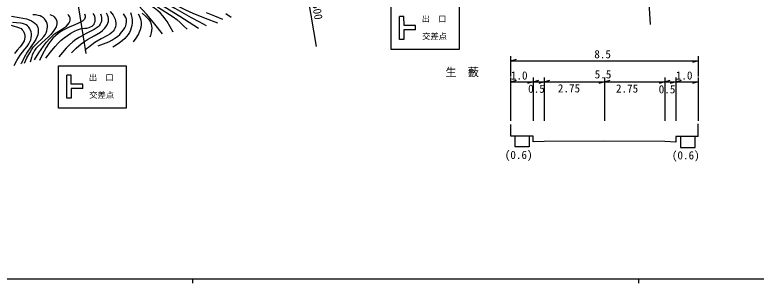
# Model space of a CAD drawing. Units: millimetres, scale not verified. Extents: x 40000 to 680000, y 20000 to 380000.
# Drawn here: x 128132 to 294368, y 204000 to 264156 of the extents above; entities that cross this region are included whole.
import ezdxf
from ezdxf.enums import TextEntityAlignment as Align

# ---------------------------------------------------------------- set-up
doc = ezdxf.new("R2010")
doc.units = ezdxf.units.MM
doc.header["$LTSCALE"] = 1000
for name, color, linetype, lineweight in [('M-BGD', 7, 'Continuous', 25), ('M-STR-STRC', 7, 'Continuous', 25), ('M-TTL-BAND', 7, 'Continuous', 25)]:
    doc.layers.add(name, color=color, linetype=linetype, lineweight=lineweight)
doc.styles.add('ＭＳ ゴシック', font='')
doc.styles.get('ＭＳ ゴシック').set_extended_font_data('MS Gothic')

# ---------------------------------------------------------------- blocks, each defined once
blk = doc.blocks.new('BUHIN27')
at = {"color": 7, "linetype": 'Continuous', "lineweight": 25}
blk.add_line((0, 0), (178, 1288), dxfattribs=at)
blk = doc.blocks.new('BUHIN28')
at = {"color": 7, "linetype": 'Continuous', "lineweight": 25}
blk.add_line((0, 0), (-178, -1288), dxfattribs=at)

msp = doc.modelspace()

# ---------------------------------------------------------------- linework, layer by layer
at = {"layer": 'M-BGD'}
for p, q in [((268356, 302320), (270598, 262010)), ((189918, 291221), (195707, 257049)), ((239366, 250311), (239366, 254855)), ((281366, 254855), (281366, 250311)), ((239366, 253855), (281366, 253855)), ((239366, 240419), (239366, 250130)), ((244366, 250130), (244366, 240419)), ((246866, 250130), (246866, 240419)), ((260366, 250130), (260366, 240419)), ((273866, 250130), (273866, 240419)), ((276366, 250130), (276366, 240419)), ((281366, 250130), (281366, 240419)), ((281366, 250130), (281366, 240419)), ((239366, 249130), (244366, 249130)), ((244366, 249130), (246866, 249130)), ((246866, 249130), (260366, 249130)), ((260366, 249130), (273866, 249130)), ((273866, 249130), (276366, 249130)), ((276366, 249130), (281366, 249130)), ((239366, 236932), (239366, 239555)), ((281366, 236882), (281366, 239737)), ((244366, 236932), (239366, 236932)), ((240353, 234536), (240293, 236932)), ((243498, 236932), (243498, 234536)), ((244366, 235682), (244366, 236932)), ((281366, 236882), (276366, 236882)), ((276366, 236882), (276366, 235632)), ((277407, 236882), (277407, 234415)), ((280673, 234415), (280673, 236882)), ((243498, 234536), (240353, 234536)), ((246866, 235732), (244366, 235682)), ((260366, 235832), (246866, 235732)), ((273866, 235732), (260366, 235832)), ((276366, 235632), (273866, 235732)), ((277407, 234415), (280673, 234415))]:
    msp.add_line(p, q, dxfattribs=at)
for points in [[(169349, 261086), (165131, 263746), (160880, 266373), (158067, 268055), (155224, 269686), (153090, 270848), (150927, 271958), (149131, 272817), (147311, 273620), (143353, 275186), (139411, 276810), (137819, 277576), (136243, 278400), (134229, 279535), (132235, 280729), (129700, 282306), (127192, 283938), (125564, 285064), (123972, 286237), (122009, 287796), (120081, 289404), (119897, 289559), (119714, 289714)], [(120653, 290322), (122083, 288986), (123547, 287700), (124481, 286955), (125457, 286253), (126638, 285497), (127855, 284790), (130562, 283329), (133251, 281810), (136172, 279948), (139124, 278138), (140693, 277309), (142300, 276528), (146868, 274511), (151442, 272480), (153751, 271376), (156031, 270218), (158227, 269030), (160403, 267785), (164027, 265649), (167690, 263560), (169363, 262645), (171041, 261737)], [(173645, 262258), (170879, 263331), (168141, 264458), (166483, 265202), (164843, 266003), (163227, 266872), (161639, 267795), (157617, 270269), (153565, 272693), (151490, 273857), (149388, 274969), (147045, 276135), (144665, 277252), (140978, 278931), (137308, 280668), (135519, 281584), (133758, 282555), (132087, 283543), (130447, 284584), (128875, 285652), (127330, 286774)], [(163621, 260305), (162986, 261492), (162305, 262636), (161848, 263295), (161341, 263921), (160784, 264502), (160184, 265042), (159424, 265634), (158621, 266183), (157458, 266887), (156245, 267549), (152927, 269263), (149643, 270893), (148062, 271611), (146447, 272278), (142788, 273541), (139154, 274858), (137956, 275371), (136775, 275942), (135483, 276652), (134218, 277417), (130983, 279511), (127719, 281552)], [(161278, 259915), (159521, 262099), (157712, 264250), (156843, 265221), (155926, 266155), (155252, 266761), (154533, 267326), (153653, 267926), (152736, 268478), (150466, 269686), (148176, 270837), (146891, 271430), (145573, 271972), (143123, 272831), (140696, 273746), (137101, 275398), (133476, 276996), (131579, 277726), (129709, 278510), (128765, 278981), (127849, 279504)], [(143745, 264365), (143865, 264148), (143924, 263900), (143922, 263631), (143864, 263384), (143746, 263155), (143543, 262928), (143293, 262740), (142442, 262286), (141576, 261891), (140320, 261357), (139110, 260778), (138475, 260399), (137861, 259963), (137252, 259454), (136679, 258896), (136143, 258289), (135655, 257648), (135145, 256859), (134686, 256040), (134171, 255002), (133680, 253937)], [(135112, 254458), (136110, 255766), (137156, 257037), (137832, 257770), (138556, 258467), (139227, 259029), (139945, 259551), (140726, 260041), (141539, 260481), (142176, 260780), (142832, 261021), (143328, 261117), (143840, 261153), (144301, 261195), (144765, 261299), (145113, 261437), (145442, 261632), (145689, 261844), (145890, 262095), (146030, 262370), (146116, 262671), (146153, 263032), (146128, 263401), (146043, 263772), (145902, 264119), (145704, 264441)], [(147348, 264351), (147483, 263960), (147562, 263538), (147581, 263121), (147538, 262712), (147444, 262364), (147293, 262035), (147075, 261725), (146807, 261450), (146389, 261130), (145917, 260846), (144164, 259973), (142525, 259092), (141826, 258618), (141154, 258088), (140391, 257402), (139661, 256664), (138801, 255701), (137975, 254718)], [(140839, 255630), (141909, 256650), (143018, 257623), (143725, 258169), (144462, 258662), (145913, 259445), (147353, 260293), (147806, 260651), (148239, 261071), (148564, 261464), (148841, 261893), (149018, 262266), (149132, 262647), (149174, 262984), (149155, 263326), (149066, 263702), (148915, 264073), (148666, 264506)], [(149548, 264888), (150157, 264052), (150409, 263617), (150608, 263151), (150715, 262758), (150764, 262344), (150754, 261922), (150682, 261496), (150560, 261119), (150385, 260772), (150156, 260464), (149875, 260187), (149406, 259841), (148884, 259533), (147465, 258758), (146109, 257948), (145364, 257428), (144642, 256851), (144240, 256507), (143833, 256150)], [(146829, 257181), (148035, 257633), (149212, 258139), (149914, 258501), (150587, 258917), (151132, 259321), (151649, 259780), (152083, 260245), (152486, 260764), (152773, 261225), (152999, 261701), (153132, 262106), (153201, 262510), (153202, 262861), (153143, 263213), (153011, 263590), (152818, 263956), (152514, 264382)], [(154082, 264665), (154250, 264118), (154364, 263543), (154418, 262962), (154411, 262372), (154345, 261791), (154223, 261236), (154042, 260693), (153814, 260199), (153536, 259740), (153179, 259278), (152768, 258844), (152198, 258346), (151570, 257878), (150837, 257392), (150083, 256921)], [(156711, 264493), (157442, 263862), (158114, 263201), (158358, 262871), (158558, 262496), (158706, 262079), (158800, 261629), (158838, 261147), (158816, 260656), (158714, 260093), (158553, 259539), (158486, 259341), (158415, 259134)], [(160135, 265949), (163604, 263722), (164423, 263104), (165212, 262432), (165984, 261708), (166746, 260956)], [(171065, 264705), (172884, 263953), (174686, 263169)], [(176639, 263560), (175429, 264355)], [(127397, 263871), (129090, 263579), (130756, 263231), (131317, 263038), (131866, 262784), (132284, 262536), (132672, 262234), (132928, 261966), (133136, 261660), (133272, 261349), (133355, 261004), (133386, 260590), (133356, 260165), (133256, 259665), (133097, 259179), (132854, 258652), (132559, 258157), (131689, 256973), (130866, 255751), (130210, 254563), (129597, 253328), (129558, 253247), (129514, 253156)], [(130295, 253286), (130852, 254479), (131463, 255646), (131883, 256324), (132351, 256968), (132844, 257532), (133387, 258060), (134029, 258662), (134620, 259300), (134905, 259692), (135146, 260128), (135307, 260545), (135413, 260992), (135452, 261410), (135431, 261828), (135351, 262217), (135212, 262592), (135018, 262941), (134772, 263260), (134493, 263522), (134182, 263732), (133800, 263911), (133381, 264040), (132777, 264145), (132142, 264192)], [(135975, 264264), (136346, 264116), (136699, 263910), (136970, 263680), (137211, 263396), (137396, 263084), (137524, 262751), (137581, 262448), (137578, 262134), (137504, 261777), (137368, 261428), (137064, 260896), (136707, 260391), (136185, 259754), (135627, 259167), (134247, 257918), (132880, 256598), (132556, 256173), (132284, 255717), (132043, 255165), (131852, 254575), (131718, 254064), (131597, 253547)], [(132508, 254068), (133518, 255621), (134587, 257155), (135250, 258016), (135969, 258851), (136493, 259377), (137061, 259861), (138385, 260713), (139689, 261626), (140024, 261968), (140313, 262350), (140467, 262640), (140560, 262944), (140578, 263209), (140534, 263476), (140421, 263760), (140254, 264016), (140044, 264225)], [(154770, 258092), (155335, 258919), (155844, 259770), (156106, 260317), (156312, 260889), (156437, 261408), (156501, 261940), (156502, 262412), (156442, 262886), (156319, 263344), (156134, 263794), (155865, 264278)], [(127346, 261835), (129213, 261252), (129524, 261063), (129803, 260823), (130008, 260563), (130170, 260260), (130292, 259897), (130361, 259503), (130369, 259103), (130317, 258712), (130204, 258337), (130033, 257979), (129703, 257489), (129313, 257018), (128659, 256256), (128056, 255460)], [(127952, 252766), (128607, 253940), (129312, 255078), (129837, 255804), (130410, 256494), (130879, 257064), (131301, 257672), (131533, 258111), (131714, 258583), (131826, 259036), (131881, 259507), (131871, 259925), (131802, 260334), (131679, 260699), (131495, 261053), (131260, 261376), (130974, 261664), (130652, 261899), (130301, 262081), (129862, 262228), (129402, 262319), (127615, 262404)]]:
    msp.add_lwpolyline(points, dxfattribs=at)
at = {"layer": 'M-STR-STRC'}
for p, q in [((140089, 280226), (144027, 255516)), ((212545, 256408), (212545, 265908)), ((227745, 265908), (227745, 256408)), ((214397, 258657), (214397, 263808)), ((215396, 263808), (214397, 263808)), ((215419, 261743), (215396, 263808)), ((218006, 261743), (215419, 261743)), ((218006, 260790), (218006, 261743)), ((218006, 260790), (215373, 260790)), ((215396, 260790), (215396, 258657)), ((215396, 258657), (214397, 258657)), ((227745, 256408), (212545, 256408)), ((137908, 243258), (137908, 252758)), ((137908, 252758), (153108, 252758)), ((153108, 252758), (153108, 243258)), ((139760, 245508), (139760, 250659)), ((140759, 250659), (139760, 250659)), ((140781, 248594), (140759, 250659)), ((143369, 248594), (140781, 248594)), ((143369, 247641), (143369, 248594)), ((143369, 247641), (140736, 247641)), ((140759, 247641), (140759, 245508)), ((140759, 245508), (139760, 245508)), ((153108, 243258), (137908, 243258))]:
    msp.add_line(p, q, dxfattribs=at)
at = {"layer": 'M-TTL-BAND'}
for p, q in [((40000, 205000), (579000, 205000)), ((168000, 205000), (168000, 204000)), ((268000, 205000), (268000, 204000))]:
    msp.add_line(p, q, dxfattribs=at)

# ---------------------------------------------------------------- block references
at = {"layer": 'M-BGD', "rotation": 293.88592}
for name, p in [('BUHIN27', (239366, 253855)), ('BUHIN28', (281366, 253855)), ('BUHIN27', (239366, 249130)), ('BUHIN27', (244366, 249130)), ('BUHIN27', (246866, 249130)), ('BUHIN27', (260366, 249130)), ('BUHIN27', (273866, 249130)), ('BUHIN27', (276366, 249130)), ('BUHIN28', (244366, 249130)), ('BUHIN28', (246866, 249130)), ('BUHIN28', (260366, 249130)), ('BUHIN28', (273866, 249130)), ('BUHIN28', (276366, 249130)), ('BUHIN28', (281366, 249130))]:
    msp.add_blockref(name, p, dxfattribs=at)

# ---------------------------------------------------------------- texts
at = {"layer": 'M-BGD', "style": 'ＭＳ ゴシック'}
msp.add_text('R=500', height=1833, rotation=279.5, dxfattribs=at).set_placement((193820, 269002), align=Align.BOTTOM_LEFT)
for s, p in [('8.5', (258062, 253869)), ('生  藪', (224684, 249844)), ('1.0', (239362, 249097)), ('5.5', (258154, 249355)), ('1.0', (276340, 249097)), ('0.5', (243231, 246131)), ('2.75', (249901, 246217)), ('2.75', (262926, 246174)), ('0.5', (272515, 246002)), ('(0.6)', (237994, 231303)), ('(0.6)', (275462, 231199))]:
    msp.add_text(s, height=1833, dxfattribs=at).set_placement(p, align=Align.BOTTOM_LEFT)
at = {"layer": 'M-STR-STRC', "style": 'ＭＳ ゴシック'}
for s, p in [('出\u3000口', (219380, 262202)), ('交差点', (219475, 258273)), ('出\u3000口', (144742, 249053)), ('交差点', (144838, 245124))]:
    msp.add_text(s, height=1320, dxfattribs=at).set_placement(p, align=Align.BOTTOM_LEFT)

doc.saveas('drawing.dxf')
